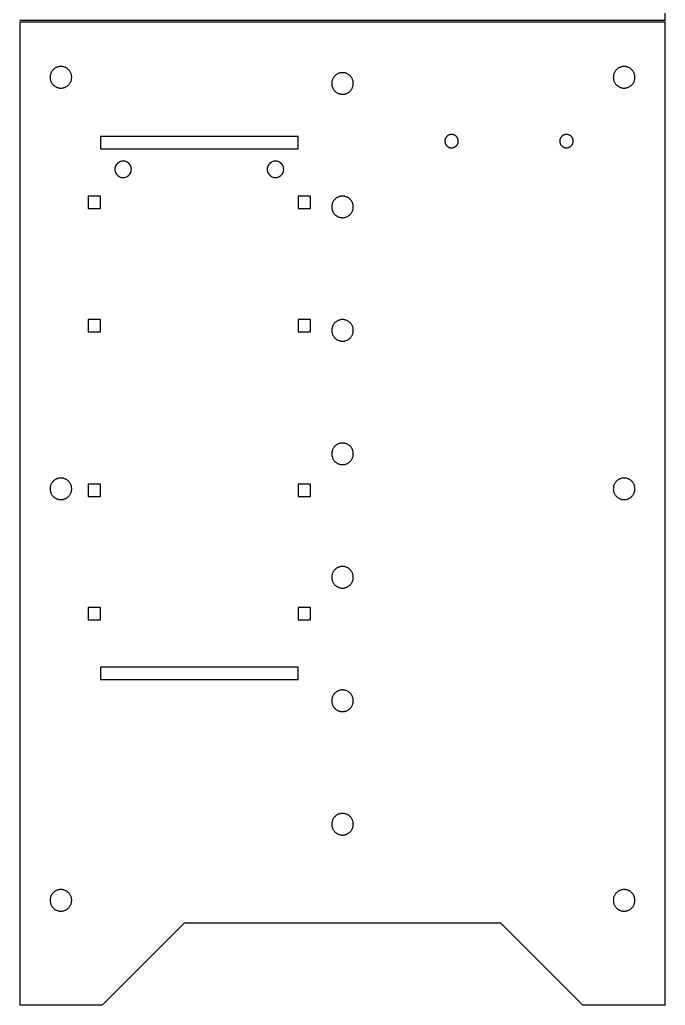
# Model space of a CAD drawing. Extents: x 0 to 785, y 0 to 479.
# Drawn here: x 628 to 784.8, y -0.1 to 239.4 of the extents above; entities that cross this region are included whole.
import ezdxf

# ---------------------------------------------------------------- set-up
doc = ezdxf.new("R2010")
doc.units = 0
doc.layers.add('Layer_1', color=7, linetype='CONTINUOUS')

msp = doc.modelspace()

# ---------------------------------------------------------------- linework, layer by layer
at = {"layer": 'Layer_1', "color": 7}
for p, q in [((784.846679, 239.141103), (784.846679, 478.141093)), ((784.846679, 239.141103), (628.046677, 239.141103)), ((628.046694, 238.858881), (628.046694, -0.14111)), ((628.046694, 238.858881), (784.846696, 238.858881)), ((784.846696, -0.14111), (784.846696, 238.858881)), ((635.421694, 225.358882), (635.421694, 225.358882)), ((772.221694, 225.358882), (772.221694, 225.358882)), ((703.821695, 223.858882), (703.821695, 223.858882)), ((695.670186, 211.00175), (647.670185, 211.00175)), ((647.670185, 211.00175), (647.670185, 208.00175)), ((695.670186, 208.00175), (695.670186, 211.00175)), ((731.321694, 209.858882), (731.321694, 209.858882)), ((759.221694, 209.858882), (759.221694, 209.858882)), ((647.670185, 208.00175), (695.670186, 208.00175)), ((651.310686, 203.737951), (651.232986, 203.499151)), ((651.417585, 203.96525), (651.310686, 203.737951)), ((651.552185, 204.177351), (651.417585, 203.96525)), ((651.712286, 204.370851), (651.552185, 204.177351)), ((651.895385, 204.54275), (651.712286, 204.370851)), ((652.098585, 204.690352), (651.895385, 204.54275)), ((652.318685, 204.811349), (652.098585, 204.690352)), ((652.552185, 204.90385), (652.318685, 204.811349)), ((652.795386, 204.966351), (652.552185, 204.90385)), ((653.044586, 204.997751), (652.795386, 204.966351)), ((653.295786, 204.997751), (653.044586, 204.997751)), ((653.544986, 204.966351), (653.295786, 204.997751)), ((653.788187, 204.90385), (653.544986, 204.966351)), ((654.021786, 204.811349), (653.788187, 204.90385)), ((654.241885, 204.690352), (654.021786, 204.811349)), ((654.445085, 204.54275), (654.241885, 204.690352)), ((654.628086, 204.370851), (654.445085, 204.54275)), ((654.788187, 204.177351), (654.628086, 204.370851)), ((654.922785, 203.96525), (654.788187, 204.177351)), ((655.029787, 203.737951), (654.922785, 203.96525)), ((655.107386, 203.499151), (655.029787, 203.737951)), ((688.310587, 203.737951), (688.232987, 203.499151)), ((688.417586, 203.96525), (688.310587, 203.737951)), ((688.552186, 204.177351), (688.417586, 203.96525)), ((688.712288, 204.370851), (688.552186, 204.177351)), ((688.895286, 204.54275), (688.712288, 204.370851)), ((689.098486, 204.690352), (688.895286, 204.54275)), ((689.318586, 204.811349), (689.098486, 204.690352)), ((689.552187, 204.90385), (689.318586, 204.811349)), ((689.795386, 204.966351), (689.552187, 204.90385)), ((690.044586, 204.997751), (689.795386, 204.966351)), ((690.295786, 204.997751), (690.044586, 204.997751)), ((690.544985, 204.966351), (690.295786, 204.997751)), ((690.788185, 204.90385), (690.544985, 204.966351)), ((691.021684, 204.811349), (690.788185, 204.90385)), ((691.241786, 204.690352), (691.021684, 204.811349)), ((691.444986, 204.54275), (691.241786, 204.690352)), ((691.628086, 204.370851), (691.444986, 204.54275)), ((691.788185, 204.177351), (691.628086, 204.370851)), ((691.922786, 203.96525), (691.788185, 204.177351)), ((692.029686, 203.737951), (691.922786, 203.96525)), ((692.107387, 203.499151), (692.029686, 203.737951)), ((651.185985, 203.25245), (651.170187, 203.001752)), ((651.170187, 203.001752), (651.185985, 202.751051)), ((651.232986, 203.499151), (651.185985, 203.25245)), ((651.185985, 202.751051), (651.232986, 202.504349)), ((651.232986, 202.504349), (651.310686, 202.265451)), ((651.310686, 202.265451), (651.417585, 202.03825)), ((651.417585, 202.03825), (651.552185, 201.826149)), ((651.552185, 201.826149), (651.712286, 201.632649)), ((651.712286, 201.632649), (651.895385, 201.46075)), ((651.895385, 201.46075), (652.098585, 201.313049)), ((652.098585, 201.313049), (652.318685, 201.192049)), ((652.318685, 201.192049), (652.552185, 201.09965)), ((653.788187, 201.09965), (654.021786, 201.192049)), ((654.021786, 201.192049), (654.241885, 201.313049)), ((654.241885, 201.313049), (654.445085, 201.46075)), ((654.445085, 201.46075), (654.628086, 201.632649)), ((654.628086, 201.632649), (654.788187, 201.826149)), ((654.788187, 201.826149), (654.922785, 202.03825)), ((654.922785, 202.03825), (655.029787, 202.265451)), ((655.029787, 202.265451), (655.107386, 202.504349)), ((655.154387, 203.25245), (655.107386, 203.499151)), ((655.107386, 202.504349), (655.154387, 202.751051)), ((655.170185, 203.001752), (655.154387, 203.25245)), ((655.154387, 202.751051), (655.170185, 203.001752)), ((688.185986, 203.25245), (688.170181, 203.001752)), ((688.170187, 203.001752), (688.185991, 202.751051)), ((688.232987, 203.499151), (688.185986, 203.25245)), ((688.185986, 202.751051), (688.232987, 202.504349)), ((688.232987, 202.504349), (688.310587, 202.265451)), ((688.310587, 202.265451), (688.417586, 202.03825)), ((688.417586, 202.03825), (688.552186, 201.826149)), ((688.552186, 201.826149), (688.712288, 201.632649)), ((688.712288, 201.632649), (688.895286, 201.46075)), ((688.895286, 201.46075), (689.098486, 201.313049)), ((689.098486, 201.313049), (689.318586, 201.192049)), ((689.318586, 201.192049), (689.552187, 201.09965)), ((690.788185, 201.09965), (691.021684, 201.192049)), ((691.021684, 201.192049), (691.241786, 201.313049)), ((691.241786, 201.313049), (691.444986, 201.46075)), ((691.444986, 201.46075), (691.628086, 201.632649)), ((691.628086, 201.632649), (691.788185, 201.826149)), ((691.788185, 201.826149), (691.922786, 202.03825)), ((691.922786, 202.03825), (692.029686, 202.265451)), ((692.029686, 202.265451), (692.107387, 202.504349)), ((692.154386, 203.25245), (692.107387, 203.499151)), ((692.107387, 202.504349), (692.154386, 202.751051)), ((692.170185, 203.001752), (692.15438, 203.25245)), ((692.154386, 202.751051), (692.17019, 203.001752)), ((652.552185, 201.09965), (652.795386, 201.037152)), ((652.795386, 201.037152), (653.044586, 201.00565)), ((653.044586, 201.00565), (653.295786, 201.00565)), ((653.295786, 201.00565), (653.544986, 201.037152)), ((653.544986, 201.037152), (653.788187, 201.09965)), ((689.552187, 201.09965), (689.795386, 201.037152)), ((689.795386, 201.037152), (690.044586, 201.00565)), ((690.044586, 201.00565), (690.295786, 201.00565)), ((690.295786, 201.00565), (690.544985, 201.037152)), ((690.544985, 201.037152), (690.788185, 201.09965)), ((647.670185, 196.50175), (644.670187, 196.50175)), ((644.670187, 196.50175), (644.670187, 193.501751)), ((647.670185, 193.501751), (647.670185, 196.50175)), ((698.670186, 196.50175), (695.670186, 196.50175)), ((695.670186, 196.50175), (695.670186, 193.501751)), ((698.670186, 193.501751), (698.670186, 196.50175)), ((644.670187, 193.501751), (647.670185, 193.501751)), ((695.670186, 193.501751), (698.670186, 193.501751)), ((703.821695, 193.858883), (703.821695, 193.858883)), ((647.670185, 166.501751), (644.670187, 166.501751)), ((644.670187, 166.501751), (644.670187, 163.501751)), ((647.670185, 163.501751), (647.670185, 166.501751)), ((698.670186, 166.501751), (695.670186, 166.501751)), ((695.670186, 166.501751), (695.670186, 163.501751)), ((698.670186, 163.501751), (698.670186, 166.501751)), ((644.670187, 163.501751), (647.670185, 163.501751)), ((695.670186, 163.501751), (698.670186, 163.501751)), ((703.821695, 163.858881), (703.821695, 163.858881)), ((703.821695, 133.858882), (703.821695, 133.858882)), ((635.421694, 125.358882), (635.421694, 125.358882)), ((647.670185, 126.501746), (644.670187, 126.501746)), ((644.670187, 126.501746), (644.670187, 123.501752)), ((647.670185, 123.501752), (647.670185, 126.501746)), ((698.670186, 126.501746), (695.670186, 126.501746)), ((695.670186, 126.501746), (695.670186, 123.501752)), ((698.670186, 123.501752), (698.670186, 126.501746)), ((772.221694, 125.358882), (772.221694, 125.358882)), ((644.670187, 123.501752), (647.670185, 123.501752)), ((695.670186, 123.501752), (698.670186, 123.501752)), ((703.821695, 103.858883), (703.821695, 103.858883)), ((647.670185, 96.50175), (644.670187, 96.50175)), ((644.670187, 96.50175), (644.670187, 93.501756)), ((647.670185, 93.501756), (647.670185, 96.50175)), ((698.670186, 96.50175), (695.670186, 96.50175)), ((695.670186, 96.50175), (695.670186, 93.501756)), ((698.670186, 93.501756), (698.670186, 96.50175)), ((644.670187, 93.501756), (647.670185, 93.501756)), ((695.670186, 93.501756), (698.670186, 93.501756)), ((695.670186, 82.001737), (647.670185, 82.001737)), ((647.670185, 82.001737), (647.670185, 79.001743)), ((695.670186, 79.001743), (695.670186, 82.001737)), ((647.670185, 79.001743), (695.670186, 79.001743)), ((703.821695, 73.858883), (703.821695, 73.858883)), ((703.821695, 43.858887), (703.821695, 43.858887)), ((635.421694, 25.358882), (635.421694, 25.358882)), ((772.221694, 25.358882), (772.221694, 25.358882)), ((668.046695, 19.858878), (648.046696, -0.14111)), ((668.046695, 19.858878), (744.846694, 19.858878)), ((764.846694, -0.14111), (744.846694, 19.858878)), ((648.046696, -0.14111), (628.046694, -0.14111)), ((784.846696, -0.14111), (764.846694, -0.14111))]:
    msp.add_line(p, q, dxfattribs=at)
for points, knots in [([(635.421694, 225.358882), (635.432133, 225.461044), (635.452938, 225.664649), (635.49876, 225.967353), (635.574013, 226.262245), (635.691912, 226.541977), (635.845168, 226.803703), (636.029421, 227.047341), (636.240092, 227.270114), (636.475123, 227.468174), (636.731244, 227.637546), (637.005833, 227.775259), (637.294826, 227.880111), (637.592726, 227.950405), (637.895258, 227.985281), (638.198222, 227.985285), (638.500638, 227.950416), (638.798382, 227.880095), (639.087346, 227.775188), (639.362215, 227.637435), (639.618952, 227.468279), (639.854287, 227.270482), (640.064066, 227.047767), (640.245482, 226.80327), (640.396965, 226.540895), (640.517999, 226.261534), (640.605983, 225.968499), (640.65961, 225.665795), (640.677738, 225.358882), (640.659611, 225.05197), (640.605983, 224.749265), (640.517999, 224.456231), (640.396965, 224.17687), (640.245483, 223.914495), (640.064067, 223.669998), (639.854287, 223.447283), (639.618952, 223.249486), (639.362216, 223.08033), (639.087346, 222.942577), (638.798382, 222.83767), (638.500639, 222.767345), (638.198222, 222.73248), (637.895258, 222.732483), (637.592725, 222.767355), (637.294826, 222.837653), (637.005834, 222.942506), (636.731244, 223.080219), (636.475124, 223.249591), (636.240092, 223.44765), (636.029421, 223.670423), (635.845169, 223.914061), (635.691911, 224.175787), (635.574014, 224.455519), (635.49876, 224.750411), (635.452938, 225.053114), (635.432133, 225.25672), (635.421694, 225.358882)], [0, 0, 0, 0, 0.308067, 0.613968, 0.917775, 1.218451, 1.521435, 1.825424, 2.132913, 2.439384, 2.745479, 3.051944, 3.358788, 3.665697, 3.968077, 4.270365, 4.572612, 4.879301, 5.186059, 5.492809, 5.79955, 6.1063, 6.413007, 6.715307, 7.017622, 7.319923, 7.626632, 7.933384, 8.24012, 8.546856, 8.853608, 9.160317, 9.462619, 9.764934, 10.067234, 10.37394, 10.68069, 10.987431, 11.294181, 11.60094, 11.907629, 12.209876, 12.512164, 12.814544, 13.121453, 13.428298, 13.734762, 14.040857, 14.347329, 14.654818, 14.958806, 15.26179, 15.562467, 15.866273, 16.172174, 16.480242, 16.480242, 16.480242, 16.480242]), ([(772.221694, 225.358882), (772.232133, 225.461044), (772.252937, 225.66465), (772.29876, 225.967353), (772.374013, 226.262245), (772.491912, 226.541977), (772.645167, 226.803703), (772.829419, 227.047342), (773.04009, 227.270114), (773.275121, 227.468174), (773.531241, 227.637546), (773.805832, 227.775258), (774.094825, 227.880109), (774.392724, 227.950406), (774.695257, 227.985281), (774.998222, 227.985285), (775.300637, 227.950416), (775.59838, 227.880094), (775.887343, 227.775187), (776.162213, 227.637435), (776.41895, 227.468279), (776.654286, 227.270482), (776.864065, 227.047767), (777.045481, 226.80327), (777.196965, 226.540895), (777.317999, 226.261534), (777.405983, 225.968499), (777.45961, 225.665795), (777.477739, 225.358882), (777.459611, 225.051969), (777.405983, 224.749265), (777.317999, 224.45623), (777.196965, 224.176869), (777.045481, 223.914494), (776.864065, 223.669998), (776.654285, 223.447282), (776.418949, 223.249486), (776.162212, 223.08033), (775.887343, 222.942577), (775.59838, 222.83767), (775.300638, 222.767345), (774.998222, 222.73248), (774.695257, 222.732483), (774.392724, 222.767355), (774.094825, 222.837653), (773.805831, 222.942506), (773.531242, 223.080219), (773.275121, 223.24959), (773.04009, 223.447651), (772.829419, 223.670423), (772.645167, 223.914062), (772.491912, 224.175788), (772.374013, 224.45552), (772.29876, 224.750411), (772.252937, 225.053114), (772.232133, 225.25672), (772.221694, 225.358882)], [0, 0, 0, 0, 0.308067, 0.613968, 0.917775, 1.218451, 1.521435, 1.825423, 2.132912, 2.439383, 2.745478, 3.051943, 3.358787, 3.665696, 3.968077, 4.270365, 4.572613, 4.879299, 5.186057, 5.492807, 5.799549, 6.1063, 6.413006, 6.715306, 7.017621, 7.319923, 7.626632, 7.933384, 8.24012, 8.546857, 8.853609, 9.160317, 9.46262, 9.764935, 10.067234, 10.373941, 10.680692, 10.987433, 11.294183, 11.60094, 11.907628, 12.209875, 12.512164, 12.814544, 13.121455, 13.428299, 13.734764, 14.040859, 14.34733, 14.654819, 14.958807, 15.261791, 15.562467, 15.866273, 16.172174, 16.480242, 16.480242, 16.480242, 16.480242]), ([(703.821695, 223.858882), (703.832134, 223.961044), (703.852939, 224.16465), (703.898761, 224.467354), (703.974015, 224.762245), (704.091911, 225.041978), (704.245168, 225.303703), (704.429421, 225.547342), (704.640092, 225.770114), (704.875122, 225.968174), (705.131243, 226.137546), (705.405833, 226.275259), (705.694826, 226.380111), (705.992725, 226.450405), (706.295257, 226.485281), (706.598222, 226.485285), (706.900637, 226.450416), (707.198381, 226.380095), (707.487345, 226.275188), (707.762214, 226.137434), (708.018952, 225.968279), (708.254287, 225.770482), (708.464066, 225.547767), (708.645482, 225.30327), (708.796965, 225.040895), (708.917997, 224.761534), (709.005983, 224.4685), (709.059609, 224.165795), (709.077737, 223.858882), (709.059609, 223.55197), (709.005981, 223.249266), (708.917998, 222.956231), (708.796965, 222.67687), (708.645482, 222.414495), (708.464066, 222.169998), (708.254287, 221.947283), (708.018952, 221.749486), (707.762214, 221.580331), (707.487345, 221.442577), (707.198381, 221.33767), (706.900638, 221.267346), (706.598222, 221.232477), (706.295257, 221.232481), (705.992725, 221.267356), (705.694826, 221.337653), (705.405833, 221.442506), (705.131243, 221.580219), (704.875122, 221.749591), (704.640092, 221.947651), (704.429421, 222.170423), (704.245168, 222.414062), (704.091911, 222.675787), (703.974015, 222.95552), (703.898761, 223.250411), (703.852939, 223.553115), (703.832134, 223.756721), (703.821695, 223.858882)], [0, 0, 0, 0, 0.308067, 0.613968, 0.917775, 1.21845, 1.521435, 1.825423, 2.132912, 2.439383, 2.745478, 3.051943, 3.358787, 3.665697, 3.968076, 4.270364, 4.572611, 4.879299, 5.186058, 5.492808, 5.799549, 6.1063, 6.413007, 6.715307, 7.017621, 7.319922, 7.626632, 7.933384, 8.24012, 8.546856, 8.853608, 9.160317, 9.462618, 9.764932, 10.067232, 10.373939, 10.68069, 10.987431, 11.29418, 11.600939, 11.907629, 12.209875, 12.512164, 12.814543, 13.121453, 13.428297, 13.734762, 14.040857, 14.347329, 14.654818, 14.958806, 15.26179, 15.562466, 15.866272, 16.172174, 16.480241, 16.480241, 16.480241, 16.480241]), ([(731.321694, 209.858882), (731.328156, 209.922125), (731.341036, 210.048167), (731.369402, 210.235555), (731.415988, 210.418106), (731.488973, 210.591274), (731.583846, 210.753294), (731.697908, 210.904117), (731.828322, 211.042024), (731.973817, 211.164633), (732.132367, 211.269482), (732.302352, 211.354733), (732.481252, 211.419642), (732.665666, 211.463159), (732.852947, 211.484748), (733.040496, 211.48475), (733.227706, 211.463165), (733.412024, 211.419632), (733.590907, 211.354689), (733.761065, 211.269414), (733.919997, 211.164697), (734.065681, 211.042252), (734.195543, 210.90438), (734.307849, 210.753026), (734.401623, 210.590603), (734.47655, 210.417667), (734.531015, 210.236264), (734.564213, 210.048876), (734.575435, 209.858882), (734.564213, 209.668889), (734.531015, 209.481501), (734.47655, 209.300098), (734.401623, 209.127161), (734.307848, 208.964738), (734.195544, 208.813382), (734.06568, 208.675512), (733.919997, 208.553067), (733.761065, 208.448351), (733.590907, 208.363076), (733.412024, 208.298133), (733.227706, 208.254599), (733.040496, 208.233015), (732.852947, 208.233017), (732.665666, 208.254606), (732.481252, 208.298123), (732.302352, 208.363032), (732.132367, 208.448282), (731.973818, 208.553132), (731.828322, 208.67574), (731.697908, 208.813648), (731.583846, 208.96447), (731.488973, 209.126491), (731.415988, 209.299658), (731.369402, 209.48221), (731.341036, 209.669598), (731.328156, 209.795639), (731.321694, 209.858882)], [0, 0, 0, 0, 0.190708, 0.380076, 0.568146, 0.754279, 0.94184, 1.130023, 1.320373, 1.510093, 1.69958, 1.889297, 2.079248, 2.269239, 2.456426, 2.643557, 2.830662, 3.020517, 3.210416, 3.40031, 3.590196, 3.78009, 3.969956, 4.157093, 4.344239, 4.531379, 4.721246, 4.911139, 5.101024, 5.290908, 5.480802, 5.670669, 5.857808, 6.044956, 6.232094, 6.421959, 6.611852, 6.801738, 6.991632, 7.181531, 7.371387, 7.558492, 7.745622, 7.932809, 8.1228, 8.312752, 8.502469, 8.691955, 8.881675, 9.072025, 9.260208, 9.447769, 9.633902, 9.821973, 10.01134, 10.202048, 10.202048, 10.202048, 10.202048]), ([(759.221694, 209.858882), (759.228157, 209.922125), (759.241037, 210.048167), (759.269402, 210.235554), (759.315986, 210.418107), (759.388971, 210.591274), (759.483845, 210.753295), (759.597905, 210.904119), (759.728321, 211.042025), (759.873816, 211.164633), (760.032368, 211.269482), (760.202352, 211.354733), (760.381252, 211.419642), (760.565666, 211.463159), (760.752948, 211.484748), (760.940497, 211.48475), (761.127706, 211.463165), (761.312023, 211.419632), (761.490906, 211.354689), (761.661063, 211.269413), (761.819996, 211.164698), (761.965681, 211.042253), (762.095545, 210.904383), (762.207849, 210.753027), (762.301624, 210.590604), (762.376551, 210.417667), (762.431016, 210.236264), (762.464214, 210.048876), (762.475436, 209.858882), (762.464214, 209.668889), (762.431016, 209.481501), (762.376551, 209.300098), (762.301624, 209.127161), (762.207849, 208.964738), (762.095545, 208.813382), (761.965681, 208.675512), (761.819996, 208.553067), (761.661063, 208.448352), (761.490906, 208.363076), (761.312023, 208.298133), (761.127706, 208.254599), (760.940497, 208.233015), (760.752948, 208.233017), (760.565666, 208.254606), (760.381252, 208.298123), (760.202352, 208.363032), (760.032368, 208.448283), (759.873816, 208.553132), (759.72832, 208.67574), (759.597906, 208.813648), (759.483844, 208.96447), (759.388971, 209.126491), (759.315986, 209.299658), (759.269402, 209.48221), (759.241035, 209.669598), (759.228156, 209.795639), (759.221694, 209.858882)], [0, 0, 0, 0, 0.190708, 0.380075, 0.568145, 0.754278, 0.941841, 1.130024, 1.320373, 1.510094, 1.699581, 1.889298, 2.079249, 2.269241, 2.456428, 2.643558, 2.830663, 3.020518, 3.210416, 3.400309, 3.590197, 3.78009, 3.969955, 4.157094, 4.344241, 4.531381, 4.721248, 4.911141, 5.101026, 5.29091, 5.480804, 5.670671, 5.85781, 6.044958, 6.232096, 6.421961, 6.611854, 6.801742, 6.991636, 7.181533, 7.371388, 7.558493, 7.745623, 7.932811, 8.122803, 8.312754, 8.50247, 8.691958, 8.881679, 9.072029, 9.260211, 9.447773, 9.633906, 9.821976, 10.011343, 10.202051, 10.202051, 10.202051, 10.202051]), ([(703.821695, 193.858883), (703.832134, 193.961045), (703.852939, 194.16465), (703.898761, 194.467354), (703.974015, 194.762245), (704.091911, 195.041978), (704.245168, 195.303704), (704.429421, 195.547342), (704.640092, 195.770115), (704.875122, 195.968175), (705.131243, 196.137547), (705.405833, 196.275259), (705.694826, 196.380112), (705.992725, 196.450407), (706.295257, 196.48528), (706.598222, 196.485283), (706.900637, 196.450417), (707.198381, 196.380095), (707.487345, 196.275189), (707.762214, 196.137435), (708.018952, 195.96828), (708.254287, 195.770483), (708.464066, 195.547768), (708.645482, 195.303271), (708.796965, 195.040896), (708.917997, 194.761535), (709.005983, 194.468501), (709.05961, 194.165796), (709.077737, 193.858884), (709.059609, 193.551971), (709.005983, 193.249265), (708.917998, 192.95623), (708.796966, 192.676868), (708.645482, 192.414494), (708.464067, 192.169996), (708.254287, 191.947283), (708.018952, 191.749486), (707.762214, 191.580331), (707.487344, 191.442578), (707.19838, 191.337671), (706.900637, 191.267346), (706.598221, 191.232481), (706.295257, 191.232484), (705.992724, 191.267356), (705.694825, 191.337654), (705.405832, 191.442506), (705.131243, 191.58022), (704.875122, 191.749591), (704.640092, 191.947651), (704.42942, 192.170421), (704.245169, 192.414061), (704.091911, 192.675786), (703.974014, 192.955519), (703.898762, 193.25041), (703.852939, 193.553115), (703.832134, 193.756721), (703.821695, 193.858883)], [0, 0, 0, 0, 0.308067, 0.613968, 0.917775, 1.21845, 1.521435, 1.825423, 2.132912, 2.439383, 2.745478, 3.051943, 3.358787, 3.665697, 3.968076, 4.270364, 4.572611, 4.879299, 5.186058, 5.492807, 5.799549, 6.1063, 6.413006, 6.715306, 7.017621, 7.319922, 7.626631, 7.933382, 8.240119, 8.546855, 8.853608, 9.160319, 9.46262, 9.764934, 10.067235, 10.37394, 10.68069, 10.987432, 11.294182, 11.600941, 11.907629, 12.209875, 12.512164, 12.814543, 13.121454, 13.428299, 13.734762, 14.040857, 14.347328, 14.654816, 14.958805, 15.261789, 15.562463, 15.866272, 16.172173, 16.480241, 16.480241, 16.480241, 16.480241]), ([(703.821695, 163.858881), (703.832134, 163.961043), (703.852939, 164.164648), (703.898761, 164.467352), (703.974015, 164.762244), (704.091911, 165.041977), (704.245168, 165.303702), (704.429421, 165.54734), (704.640092, 165.770113), (704.875122, 165.968173), (705.131243, 166.137545), (705.405833, 166.275257), (705.694826, 166.38011), (705.992725, 166.450407), (706.295257, 166.485283), (706.598222, 166.485286), (706.900638, 166.450418), (707.198381, 166.380094), (707.487345, 166.275187), (707.762214, 166.137433), (708.018952, 165.968278), (708.254287, 165.770481), (708.464066, 165.547766), (708.645482, 165.303269), (708.796966, 165.040895), (708.917997, 164.761533), (709.005981, 164.468498), (709.059609, 164.165794), (709.077737, 163.858881), (709.059609, 163.551969), (709.005983, 163.249264), (708.917997, 162.95623), (708.796965, 162.676868), (708.645482, 162.414494), (708.464066, 162.169997), (708.254287, 161.947281), (708.018952, 161.749484), (707.762214, 161.580329), (707.487345, 161.442576), (707.198381, 161.337669), (706.900637, 161.267348), (706.598222, 161.232479), (706.295258, 161.232482), (705.992725, 161.267358), (705.694825, 161.337652), (705.405832, 161.442505), (705.131243, 161.580218), (704.875122, 161.749589), (704.640092, 161.94765), (704.429421, 162.170422), (704.245168, 162.41406), (704.091911, 162.675786), (703.974015, 162.955519), (703.898761, 163.25041), (703.852939, 163.553114), (703.832134, 163.756719), (703.821695, 163.858881)], [0, 0, 0, 0, 0.308067, 0.613968, 0.917775, 1.218451, 1.521435, 1.825423, 2.132912, 2.439383, 2.745478, 3.051943, 3.358787, 3.665698, 3.968077, 4.270365, 4.572612, 4.879302, 5.186061, 5.492809, 5.799551, 6.106302, 6.413008, 6.715308, 7.017622, 7.319924, 7.626633, 7.933385, 8.240121, 8.546857, 8.853609, 9.160318, 9.462619, 9.764934, 10.067234, 10.373941, 10.680691, 10.987433, 11.294182, 11.600941, 11.90763, 12.209876, 12.512163, 12.814544, 13.121454, 13.428299, 13.734763, 14.040858, 14.347329, 14.654818, 14.958806, 15.261791, 15.562466, 15.866273, 16.172174, 16.480241, 16.480241, 16.480241, 16.480241]), ([(703.821695, 133.858882), (703.832134, 133.961044), (703.852939, 134.16465), (703.898761, 134.467354), (703.974015, 134.762244), (704.091911, 135.041976), (704.245169, 135.303702), (704.42942, 135.547341), (704.640092, 135.770113), (704.875122, 135.968174), (705.131243, 136.137545), (705.405832, 136.275259), (705.694825, 136.380111), (705.992724, 136.450409), (706.295257, 136.485281), (706.598221, 136.485285), (706.900638, 136.450419), (707.198381, 136.380095), (707.487345, 136.275188), (707.762214, 136.137434), (708.018952, 135.968279), (708.254287, 135.770482), (708.464067, 135.547766), (708.645482, 135.303268), (708.796966, 135.040894), (708.917997, 134.761533), (709.005983, 134.468499), (709.059609, 134.165794), (709.077737, 133.858882), (709.059609, 133.55197), (709.005983, 133.249265), (708.917997, 132.956231), (708.796965, 132.676869), (708.645482, 132.414494), (708.464066, 132.169997), (708.254287, 131.947282), (708.018952, 131.749485), (707.762214, 131.58033), (707.487345, 131.442576), (707.198381, 131.33767), (706.900637, 131.267348), (706.598222, 131.232479), (706.295258, 131.232483), (705.992725, 131.267359), (705.694825, 131.337653), (705.405832, 131.442505), (705.131243, 131.580219), (704.875122, 131.74959), (704.640092, 131.94765), (704.42942, 132.170423), (704.245169, 132.414062), (704.091911, 132.675787), (703.974015, 132.95552), (703.898761, 133.250411), (703.852939, 133.553115), (703.832134, 133.75672), (703.821695, 133.858882)], [0, 0, 0, 0, 0.308068, 0.613969, 0.917775, 1.21845, 1.521434, 1.825423, 2.132912, 2.439383, 2.745478, 3.051942, 3.358787, 3.665698, 3.968077, 4.270365, 4.572611, 4.879301, 5.18606, 5.492809, 5.799551, 6.106301, 6.413008, 6.715309, 7.017623, 7.319923, 7.626633, 7.933385, 8.240121, 8.546856, 8.853608, 9.160318, 9.462619, 9.764934, 10.067234, 10.37394, 10.680691, 10.987433, 11.294182, 11.600941, 11.907629, 12.209875, 12.512163, 12.814543, 13.121454, 13.428298, 13.734762, 14.040857, 14.347328, 14.654817, 14.958806, 15.261791, 15.562465, 15.866272, 16.172173, 16.48024, 16.48024, 16.48024, 16.48024]), ([(635.421694, 125.358882), (635.432133, 125.461044), (635.452938, 125.664649), (635.49876, 125.967353), (635.574013, 126.262245), (635.691912, 126.541977), (635.845168, 126.803703), (636.029421, 127.047341), (636.240092, 127.270114), (636.475124, 127.468174), (636.731244, 127.637545), (637.005834, 127.775258), (637.294826, 127.880111), (637.592725, 127.950408), (637.895257, 127.985283), (638.198223, 127.985287), (638.500638, 127.950419), (638.798382, 127.880095), (639.087346, 127.775187), (639.362215, 127.637434), (639.618952, 127.468278), (639.854287, 127.270482), (640.064067, 127.047767), (640.245482, 126.803268), (640.396965, 126.540894), (640.517999, 126.261533), (640.605983, 125.968499), (640.659611, 125.665794), (640.677738, 125.358882), (640.659611, 125.05197), (640.605983, 124.749265), (640.517999, 124.45623), (640.396965, 124.17687), (640.245482, 123.914495), (640.064066, 123.669997), (639.854287, 123.447282), (639.618952, 123.249485), (639.362215, 123.080329), (639.087346, 122.942577), (638.798382, 122.837669), (638.500638, 122.767345), (638.198222, 122.732479), (637.895258, 122.732481), (637.592725, 122.767355), (637.294826, 122.837653), (637.005834, 122.942506), (636.731244, 123.080219), (636.475124, 123.24959), (636.240092, 123.44765), (636.029421, 123.670423), (635.845168, 123.914061), (635.691912, 124.175787), (635.574013, 124.455519), (635.49876, 124.750411), (635.452938, 125.053115), (635.432133, 125.25672), (635.421694, 125.358882)], [0, 0, 0, 0, 0.308067, 0.613968, 0.917775, 1.218451, 1.521435, 1.825424, 2.132913, 2.439385, 2.74548, 3.051944, 3.358788, 3.665697, 3.968078, 4.270366, 4.572613, 4.879302, 5.186061, 5.49281, 5.799551, 6.106302, 6.413008, 6.715309, 7.017624, 7.319925, 7.626634, 7.933386, 8.240122, 8.546858, 8.85361, 9.160319, 9.46262, 9.764935, 10.067235, 10.373942, 10.680692, 10.987433, 11.294183, 11.600942, 11.90763, 12.209877, 12.512166, 12.814546, 13.121455, 13.428299, 13.734764, 14.040858, 14.34733, 14.65482, 14.958808, 15.261793, 15.562468, 15.866275, 16.172176, 16.480243, 16.480243, 16.480243, 16.480243]), ([(772.221694, 125.358882), (772.232133, 125.461044), (772.252937, 125.664649), (772.29876, 125.967353), (772.374013, 126.262245), (772.491912, 126.541977), (772.645167, 126.803703), (772.829419, 127.047341), (773.04009, 127.270114), (773.275121, 127.468174), (773.531241, 127.637545), (773.805831, 127.775258), (774.094824, 127.880111), (774.392724, 127.950408), (774.695257, 127.985283), (774.998222, 127.985287), (775.300638, 127.950419), (775.598381, 127.880095), (775.887344, 127.775187), (776.162213, 127.637434), (776.41895, 127.468279), (776.654286, 127.270482), (776.864065, 127.047766), (777.045481, 126.803269), (777.196965, 126.540894), (777.317999, 126.261534), (777.405983, 125.968499), (777.459611, 125.665795), (777.477739, 125.358882), (777.45961, 125.05197), (777.405983, 124.749265), (777.317999, 124.45623), (777.196965, 124.176869), (777.045481, 123.914495), (776.864065, 123.669997), (776.654286, 123.447282), (776.41895, 123.249485), (776.162213, 123.08033), (775.887344, 122.942576), (775.598381, 122.837669), (775.300638, 122.767345), (774.998222, 122.732477), (774.695257, 122.732482), (774.392724, 122.767355), (774.094825, 122.837652), (773.805831, 122.942504), (773.531242, 123.080219), (773.275121, 123.24959), (773.04009, 123.44765), (772.829419, 123.670423), (772.645168, 123.914062), (772.491912, 124.175788), (772.374013, 124.45552), (772.29876, 124.750411), (772.252937, 125.053115), (772.232133, 125.25672), (772.221694, 125.358882)], [0, 0, 0, 0, 0.308067, 0.613968, 0.917775, 1.218451, 1.521435, 1.825423, 2.132912, 2.439383, 2.745478, 3.051943, 3.358787, 3.665697, 3.968078, 4.270366, 4.572614, 4.879302, 5.18606, 5.492809, 5.799551, 6.106301, 6.413008, 6.715308, 7.017623, 7.319925, 7.626633, 7.933385, 8.240122, 8.546858, 8.85361, 9.160319, 9.462621, 9.764936, 10.067236, 10.373943, 10.680693, 10.987435, 11.294184, 11.600942, 11.90763, 12.209878, 12.512166, 12.814546, 13.121457, 13.428301, 13.734766, 14.040861, 14.347332, 14.654821, 14.95881, 15.261794, 15.562469, 15.866276, 16.172177, 16.480244, 16.480244, 16.480244, 16.480244]), ([(703.821695, 103.858883), (703.832134, 103.961044), (703.852939, 104.16465), (703.898761, 104.467354), (703.974015, 104.762245), (704.091911, 105.041978), (704.245168, 105.303703), (704.429421, 105.547342), (704.640092, 105.770114), (704.875122, 105.968175), (705.131243, 106.137546), (705.405833, 106.275259), (705.694826, 106.380111), (705.992725, 106.450405), (706.295257, 106.485281), (706.598222, 106.485285), (706.900637, 106.450416), (707.198381, 106.380095), (707.487345, 106.275188), (707.762214, 106.137435), (708.018952, 105.968279), (708.254287, 105.770482), (708.464066, 105.547767), (708.645482, 105.30327), (708.796965, 105.040895), (708.917997, 104.761534), (709.005983, 104.4685), (709.059609, 104.165795), (709.077737, 103.858882), (709.059609, 103.55197), (709.005981, 103.249265), (708.917997, 102.956231), (708.796966, 102.676869), (708.645482, 102.414495), (708.464066, 102.169998), (708.254287, 101.947283), (708.018952, 101.749486), (707.762214, 101.580331), (707.487345, 101.442577), (707.198381, 101.33767), (706.900638, 101.267346), (706.598222, 101.232477), (706.295257, 101.232481), (705.992725, 101.267356), (705.694826, 101.337653), (705.405833, 101.442506), (705.131243, 101.580219), (704.875122, 101.749591), (704.640092, 101.947651), (704.429421, 102.170423), (704.245168, 102.414061), (704.091911, 102.675787), (703.974015, 102.95552), (703.898761, 103.250412), (703.852939, 103.553115), (703.832134, 103.756721), (703.821695, 103.858883)], [0, 0, 0, 0, 0.308067, 0.613968, 0.917775, 1.21845, 1.521435, 1.825423, 2.132912, 2.439383, 2.745478, 3.051943, 3.358787, 3.665697, 3.968076, 4.270364, 4.572611, 4.879299, 5.186058, 5.492808, 5.799549, 6.1063, 6.413007, 6.715307, 7.017621, 7.319922, 7.626632, 7.933384, 8.24012, 8.546857, 8.853608, 9.160317, 9.462619, 9.764933, 10.067233, 10.373939, 10.68069, 10.987432, 11.29418, 11.600939, 11.907629, 12.209875, 12.512164, 12.814543, 13.121453, 13.428298, 13.734763, 14.040857, 14.347329, 14.654818, 14.958805, 15.261789, 15.562466, 15.866273, 16.172174, 16.480241, 16.480241, 16.480241, 16.480241]), ([(703.821695, 73.858883), (703.832134, 73.961046), (703.852939, 74.164652), (703.898761, 74.467358), (703.974014, 74.762251), (704.091911, 75.041984), (704.245168, 75.303711), (704.42942, 75.547351), (704.640092, 75.770124), (704.875122, 75.968186), (705.131242, 76.137558), (705.405832, 76.275271), (705.694825, 76.380124), (705.992725, 76.450421), (706.295257, 76.485296), (706.598222, 76.4853), (706.900637, 76.450431), (707.19838, 76.380107), (707.487345, 76.2752), (707.762215, 76.137447), (708.018951, 75.968289), (708.254287, 75.770492), (708.464067, 75.547776), (708.645482, 75.303277), (708.796964, 75.040901), (708.917998, 74.76154), (709.005981, 74.468504), (709.059609, 74.165798), (709.077737, 73.858883), (709.059609, 73.551969), (709.005981, 73.249263), (708.917998, 72.956227), (708.796965, 72.676865), (708.645482, 72.414489), (708.464067, 72.16999), (708.254287, 71.947275), (708.018951, 71.749477), (707.762215, 71.58032), (707.487345, 71.442566), (707.19838, 71.33766), (706.900637, 71.267335), (706.598221, 71.232469), (706.295257, 71.232473), (705.992724, 71.267345), (705.694825, 71.337643), (705.405832, 71.442495), (705.131242, 71.580209), (704.875122, 71.749582), (704.640092, 71.947643), (704.42942, 72.170416), (704.245168, 72.414056), (704.091911, 72.675782), (703.974014, 72.955516), (703.898761, 73.250409), (703.852939, 73.553114), (703.832134, 73.756721), (703.821695, 73.858883)], [0, 0, 0, 0, 0.308069, 0.613972, 0.91778, 1.218456, 1.521441, 1.825431, 2.13292, 2.439393, 2.745488, 3.051952, 3.358796, 3.665707, 3.968087, 4.270375, 4.572621, 4.87931, 5.18607, 5.492819, 5.799562, 6.106313, 6.413019, 6.715321, 7.017636, 7.319937, 7.626648, 7.933402, 8.24014, 8.546878, 8.853631, 9.160342, 9.462644, 9.764959, 10.067261, 10.373967, 10.680718, 10.987461, 11.29421, 11.60097, 11.907659, 12.209905, 12.512193, 12.814572, 13.121483, 13.428328, 13.734792, 14.040888, 14.347359, 14.654849, 14.958838, 15.261824, 15.562499, 15.866308, 16.172211, 16.480279, 16.480279, 16.480279, 16.480279]), ([(703.821695, 43.858887), (703.832134, 43.961048), (703.852939, 44.164653), (703.898761, 44.467356), (703.974014, 44.762246), (704.091911, 45.041976), (704.245168, 45.303699), (704.429421, 45.547335), (704.640092, 45.770105), (704.875124, 45.968162), (705.131243, 46.137534), (705.405833, 46.275246), (705.694826, 46.380099), (705.992725, 46.450396), (706.295257, 46.485272), (706.598222, 46.485275), (706.900638, 46.450407), (707.198381, 46.380083), (707.487345, 46.275176), (707.762214, 46.137422), (708.018951, 45.968268), (708.254286, 45.770472), (708.464066, 45.547761), (708.645482, 45.303266), (708.796965, 45.040894), (708.917998, 44.761535), (709.005983, 44.468502), (709.05961, 44.165798), (709.077737, 43.858886), (709.059609, 43.551973), (709.005981, 43.249266), (708.917998, 42.95623), (708.796965, 42.676868), (708.645482, 42.414493), (708.464067, 42.169994), (708.254287, 41.947278), (708.018952, 41.74948), (707.762214, 41.580324), (707.487345, 41.44257), (707.19838, 41.337663), (706.900637, 41.267339), (706.598222, 41.232471), (706.295257, 41.232474), (705.992725, 41.267349), (705.694826, 41.337646), (705.405833, 41.442499), (705.131243, 41.580212), (704.875122, 41.749584), (704.640092, 41.947646), (704.42942, 42.170419), (704.245168, 42.41406), (704.091911, 42.675786), (703.974014, 42.95552), (703.898761, 43.250412), (703.852939, 43.553118), (703.832134, 43.756724), (703.821695, 43.858887)], [0, 0, 0, 0, 0.308066, 0.613966, 0.917772, 1.218445, 1.521427, 1.825413, 2.1329, 2.439371, 2.745464, 3.051929, 3.358773, 3.665684, 3.968063, 4.270351, 4.572598, 4.879288, 5.186047, 5.492795, 5.799536, 6.106285, 6.41299, 6.715288, 7.0176, 7.319899, 7.626607, 7.933358, 8.240093, 8.546831, 8.853585, 9.160296, 9.462597, 9.764912, 10.067214, 10.373921, 10.680672, 10.987415, 11.294164, 11.600923, 11.907612, 12.209859, 12.512147, 12.814526, 13.121436, 13.428281, 13.734746, 14.040841, 14.347313, 14.654803, 14.958792, 15.261778, 15.562453, 15.866262, 16.172165, 16.480233, 16.480233, 16.480233, 16.480233]), ([(635.421694, 25.358882), (635.432133, 25.461044), (635.452938, 25.664651), (635.498761, 25.967356), (635.574013, 26.262249), (635.691912, 26.541982), (635.845168, 26.803709), (636.029421, 27.047349), (636.240091, 27.270124), (636.475123, 27.468185), (636.731244, 27.637556), (637.005834, 27.775269), (637.294826, 27.880122), (637.592725, 27.95042), (637.895258, 27.985294), (638.198222, 27.985296), (638.500639, 27.95043), (638.798382, 27.880105), (639.087346, 27.775198), (639.362216, 27.637445), (639.618952, 27.468289), (639.854287, 27.27049), (640.064067, 27.047775), (640.245482, 26.803276), (640.396965, 26.5409), (640.517999, 26.261538), (640.605983, 25.968502), (640.659611, 25.665796), (640.677738, 25.358882), (640.659611, 25.051967), (640.605983, 24.749261), (640.517999, 24.456225), (640.396965, 24.176863), (640.245482, 23.914488), (640.064067, 23.669988), (639.854287, 23.447273), (639.618952, 23.249476), (639.362216, 23.080318), (639.087345, 22.942565), (638.798382, 22.837658), (638.500639, 22.767333), (638.198223, 22.732468), (637.895258, 22.732471), (637.592725, 22.767343), (637.294826, 22.837641), (637.005834, 22.942494), (636.731244, 23.080207), (636.475124, 23.249581), (636.240092, 23.447641), (636.02942, 23.670414), (635.845168, 23.914054), (635.691911, 24.175781), (635.574012, 24.455514), (635.498761, 24.750407), (635.452938, 25.053112), (635.432133, 25.256719), (635.421694, 25.358882)], [0, 0, 0, 0, 0.308069, 0.613972, 0.91778, 1.218456, 1.521442, 1.825431, 2.132922, 2.439394, 2.745489, 3.051954, 3.358798, 3.665707, 3.968088, 4.270376, 4.572623, 4.879312, 5.186071, 5.49282, 5.799562, 6.106313, 6.41302, 6.715322, 7.017637, 7.319939, 7.62665, 7.933403, 8.240141, 8.546879, 8.853633, 9.160344, 9.462646, 9.764961, 10.067262, 10.373969, 10.68072, 10.987462, 11.294212, 11.600971, 11.907659, 12.209906, 12.512195, 12.814575, 13.121484, 13.428328, 13.734793, 14.040889, 14.347361, 14.654851, 14.95884, 15.261826, 15.562502, 15.86631, 16.172213, 16.480282, 16.480282, 16.480282, 16.480282]), ([(772.221694, 25.358882), (772.232133, 25.461044), (772.252937, 25.664651), (772.29876, 25.967356), (772.374013, 26.262249), (772.491912, 26.541982), (772.645168, 26.803709), (772.829419, 27.047349), (773.04009, 27.270122), (773.275121, 27.468184), (773.531241, 27.637556), (773.805832, 27.775269), (774.094825, 27.880122), (774.392724, 27.95042), (774.695257, 27.985292), (774.998222, 27.985297), (775.300638, 27.95043), (775.598381, 27.880106), (775.887344, 27.775198), (776.162213, 27.637445), (776.41895, 27.46829), (776.654286, 27.270492), (776.864065, 27.047774), (777.045481, 26.803276), (777.196964, 26.5409), (777.318, 26.261539), (777.405983, 25.968502), (777.459611, 25.665796), (777.477739, 25.358882), (777.459611, 25.051967), (777.405983, 24.749261), (777.318, 24.456224), (777.196964, 24.176863), (777.045481, 23.914488), (776.864066, 23.669989), (776.654286, 23.447273), (776.41895, 23.249476), (776.162213, 23.080318), (775.887344, 22.942565), (775.598381, 22.837658), (775.300638, 22.767333), (774.998222, 22.732468), (774.695257, 22.732471), (774.392724, 22.767343), (774.094825, 22.837641), (773.805832, 22.942494), (773.531241, 23.080206), (773.275121, 23.24958), (773.04009, 23.447641), (772.829419, 23.670414), (772.645167, 23.914054), (772.49191, 24.175781), (772.374013, 24.455514), (772.29876, 24.750407), (772.252937, 25.053112), (772.232133, 25.256719), (772.221694, 25.358882)], [0, 0, 0, 0, 0.308069, 0.613972, 0.91778, 1.218456, 1.521441, 1.825431, 2.13292, 2.439392, 2.745487, 3.051953, 3.358798, 3.665707, 3.968088, 4.270376, 4.572624, 4.879312, 5.18607, 5.492818, 5.79956, 6.106311, 6.413019, 6.715321, 7.017637, 7.319939, 7.62665, 7.933403, 8.240141, 8.546879, 8.853633, 9.160344, 9.462646, 9.764961, 10.067263, 10.37397, 10.680721, 10.987464, 11.294212, 11.60097, 11.907658, 12.209906, 12.512194, 12.814575, 13.121484, 13.428329, 13.734794, 14.04089, 14.347362, 14.654851, 14.958841, 15.261826, 15.562502, 15.86631, 16.172213, 16.480282, 16.480282, 16.480282, 16.480282])]:
    msp.add_open_spline(points, degree=3, knots=knots, dxfattribs=at)

doc.saveas('drawing.dxf')
